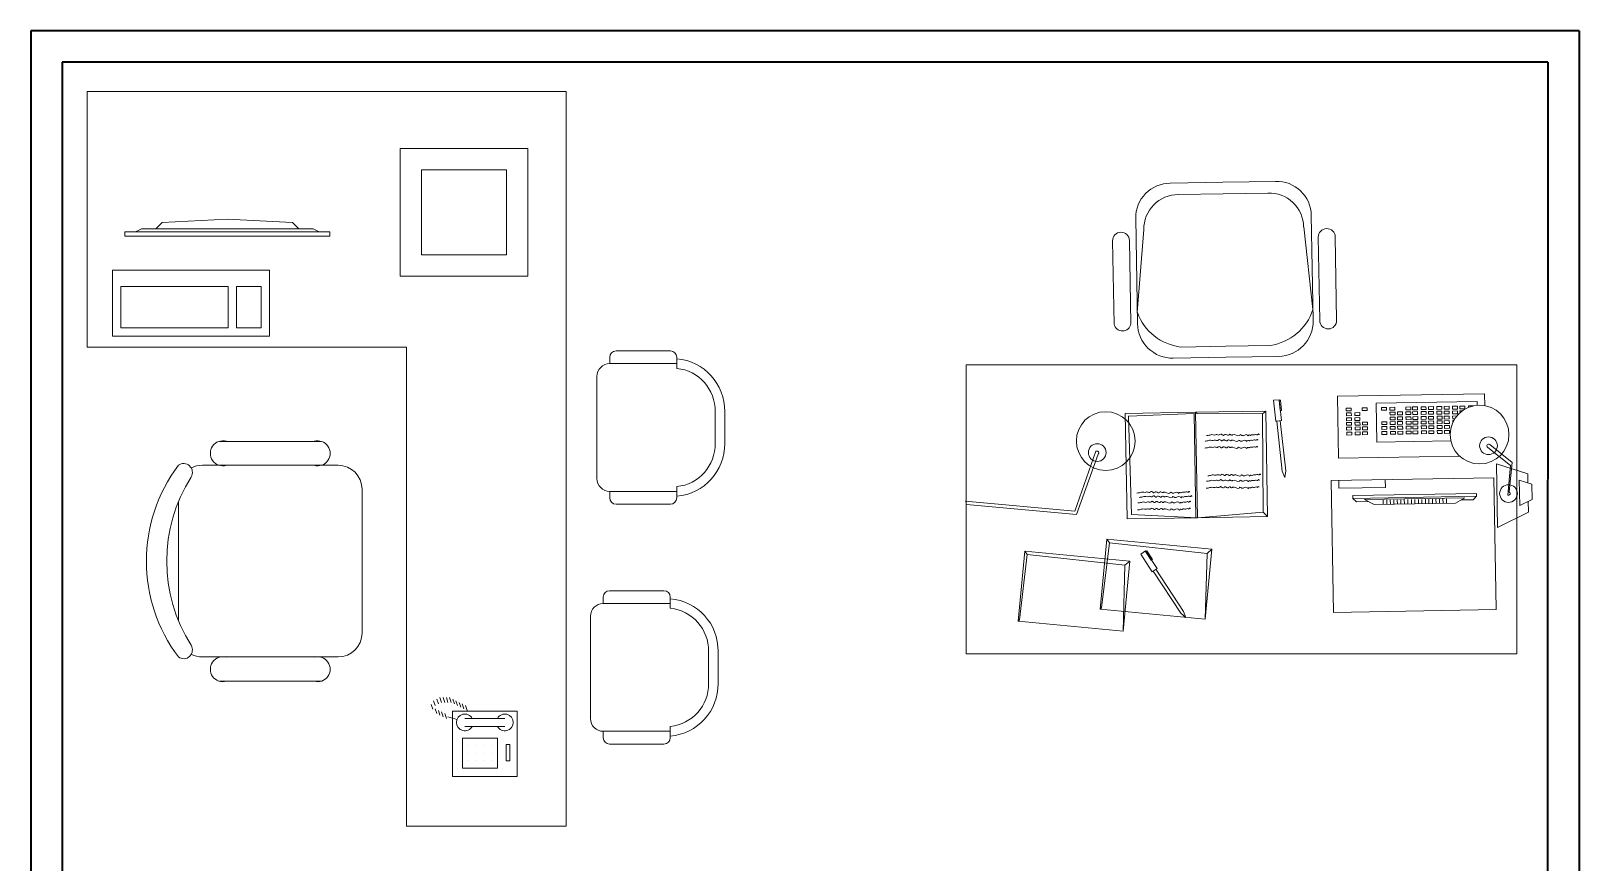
# Model space of a CAD drawing. Header units: millimetres. Extents: x 302.5 to 317.3, y 186.3 to 211.6.
# Drawn here: x 311.868 to 316.715, y 201.187 to 203.789 of the extents above; entities that cross this region are included whole.
import ezdxf

# ---------------------------------------------------------------- set-up
doc = ezdxf.new("R2010")
doc.units = ezdxf.units.MM
doc.layers.add('ARREDI attrezzature - furniture', color=175, linetype='Continuous', lineweight=9)
doc.layers.add('MURATURA sezioni - section wall', color=7, linetype='Continuous', lineweight=40)

msp = doc.modelspace()

# ---------------------------------------------------------------- linework, layer by layer
at = {"layer": 'ARREDI attrezzature - furniture'}
for p, q in [((312.0444, 203.5996), (313.5444, 203.5996)), ((312.0444, 202.7996), (312.0444, 203.5996)), ((313.5444, 203.5996), (313.5444, 201.2996)), ((313.024, 203.4212), (313.024, 203.0212)), ((313.424, 203.4212), (313.024, 203.4212)), ((313.424, 203.0212), (313.424, 203.4212)), ((313.0907, 203.3545), (313.0907, 203.0878)), ((313.3574, 203.3545), (313.0907, 203.3545)), ((313.3574, 203.0878), (313.3574, 203.3545)), ((315.4353, 203.3123), (315.6003, 203.3152)), ((315.7653, 203.318), (315.6003, 203.3152)), ((315.7412, 203.2817), (315.6009, 203.2793)), ((315.4606, 203.2768), (315.6009, 203.2793)), ((312.2596, 203.1696), (312.2789, 203.1896)), ((312.2789, 203.1896), (312.4831, 203.1998)), ((312.6872, 203.1896), (312.4831, 203.1998)), ((312.7066, 203.1696), (312.6872, 203.1896)), ((315.3329, 202.8727), (315.3272, 203.2026)), ((315.8828, 202.8822), (315.8771, 203.2121)), ((312.8037, 203.1605), (312.1625, 203.1605)), ((312.1625, 203.1605), (312.1625, 203.1471)), ((312.1625, 203.1471), (312.8037, 203.1471)), ((312.1953, 203.1605), (312.2145, 203.1696)), ((312.2145, 203.1696), (312.7517, 203.1696)), ((312.7709, 203.1605), (312.7517, 203.1696)), ((312.8037, 203.1471), (312.8037, 203.1605)), ((315.3323, 202.9072), (315.3525, 203.1672)), ((315.8822, 202.9168), (315.8531, 203.1758)), ((315.9034, 202.8824), (315.8989, 203.1433)), ((315.9564, 202.8834), (315.9519, 203.1442)), ((313.0907, 203.0878), (313.3574, 203.0878)), ((315.2593, 202.8713), (315.2548, 203.1321)), ((315.3123, 202.8722), (315.3078, 203.133)), ((312.6149, 203.0404), (312.1238, 203.0404)), ((312.1238, 203.0404), (312.1238, 202.8337)), ((312.6149, 202.8337), (312.6149, 203.0404)), ((313.024, 203.0212), (313.424, 203.0212)), ((312.4857, 202.9887), (312.1497, 202.9887)), ((312.1497, 202.9887), (312.1497, 202.8595)), ((312.4857, 202.8595), (312.4857, 202.9887)), ((312.5891, 202.9887), (312.5115, 202.9887)), ((312.5115, 202.9887), (312.5115, 202.8595)), ((312.5891, 202.8595), (312.5891, 202.9887)), ((312.1497, 202.8595), (312.4857, 202.8595)), ((312.5115, 202.8595), (312.5891, 202.8595)), ((313.0444, 202.7996), (312.0444, 202.7996)), ((312.1238, 202.8337), (312.6149, 202.8337)), ((313.0444, 201.2996), (313.0444, 202.7996)), ((315.6092, 202.802), (315.4689, 202.7996)), ((315.6092, 202.802), (315.7495, 202.8045)), ((313.6805, 202.7477), (313.6805, 202.7677)), ((313.8905, 202.7477), (313.6805, 202.7477)), ((313.7005, 202.7877), (313.8705, 202.7877)), ((313.8905, 202.7627), (313.8905, 202.7677)), ((313.8905, 202.7327), (313.8905, 202.7627)), ((315.6098, 202.7674), (315.4448, 202.7646)), ((315.6098, 202.7674), (315.7748, 202.7703)), ((313.6405, 202.7077), (313.6405, 202.3877)), ((314.7963, 202.7444), (316.5201, 202.7444)), ((314.7963, 201.8389), (314.7963, 202.7444)), ((316.5201, 202.7444), (316.5201, 201.8389)), ((316.4196, 202.6536), (315.9587, 202.6456)), ((316.4203, 202.6159), (316.4196, 202.6536)), ((315.7589, 202.6328), (315.7769, 202.6348)), ((315.766, 202.5675), (315.7589, 202.6328)), ((315.776, 202.6328), (315.7806, 202.6333)), ((315.776, 202.6328), (315.7794, 202.6009)), ((315.7769, 202.6348), (315.784, 202.5693)), ((315.7806, 202.6333), (315.7841, 202.6014)), ((315.9587, 202.6456), (315.9621, 202.4515)), ((315.9864, 202.6084), (316.0021, 202.6087)), ((315.9866, 202.5996), (315.9864, 202.6084)), ((316.0021, 202.6087), (316.0022, 202.5999)), ((316.0361, 202.6093), (316.0518, 202.6096)), ((316.0363, 202.6005), (316.0361, 202.6093)), ((316.0518, 202.6096), (316.0519, 202.6007)), ((316.3958, 202.6289), (316.0804, 202.6234)), ((316.0804, 202.6234), (316.0825, 202.5021)), ((316.0967, 202.6104), (316.1123, 202.6106)), ((316.0968, 202.6015), (316.0967, 202.6104)), ((316.1125, 202.6018), (316.0968, 202.6015)), ((316.1123, 202.6106), (316.1125, 202.6018)), ((316.1232, 202.6108), (316.1388, 202.6111)), ((316.1233, 202.602), (316.1232, 202.6108)), ((316.139, 202.6022), (316.1233, 202.602)), ((316.1388, 202.6111), (316.139, 202.6022)), ((316.1728, 202.6117), (316.1885, 202.6119)), ((316.173, 202.6028), (316.1728, 202.6117)), ((316.1887, 202.6031), (316.173, 202.6028)), ((316.1885, 202.6119), (316.1887, 202.6031)), ((316.1939, 202.612), (316.2096, 202.6123)), ((316.1941, 202.6032), (316.1939, 202.612)), ((316.2097, 202.6035), (316.1941, 202.6032)), ((316.2096, 202.6123), (316.2097, 202.6035)), ((316.2205, 202.6125), (316.2361, 202.6128)), ((316.2206, 202.6037), (316.2205, 202.6125)), ((316.2363, 202.6039), (316.2206, 202.6037)), ((316.2361, 202.6128), (316.2363, 202.6039)), ((316.2436, 202.6129), (316.2592, 202.6132)), ((316.2438, 202.6041), (316.2436, 202.6129)), ((316.2594, 202.6043), (316.2438, 202.6041)), ((316.2592, 202.6132), (316.2594, 202.6043)), ((316.2701, 202.6134), (316.2858, 202.6136)), ((316.2703, 202.6045), (316.2701, 202.6134)), ((316.2859, 202.6048), (316.2703, 202.6045)), ((316.2858, 202.6136), (316.2859, 202.6048)), ((316.2926, 202.6138), (316.3082, 202.614)), ((316.2927, 202.6049), (316.2926, 202.6138)), ((316.3084, 202.6052), (316.2927, 202.6049)), ((316.3082, 202.614), (316.3084, 202.6052)), ((316.3191, 202.6142), (316.3348, 202.6145)), ((316.3193, 202.6054), (316.3191, 202.6142)), ((316.3349, 202.6056), (316.3193, 202.6054)), ((316.3348, 202.6145), (316.3349, 202.6056)), ((316.3422, 202.6146), (316.3579, 202.6149)), ((316.3424, 202.6058), (316.3422, 202.6146)), ((316.358, 202.606), (316.3424, 202.6058)), ((316.3579, 202.6149), (316.358, 202.606)), ((316.3688, 202.6151), (316.3844, 202.6153)), ((316.3689, 202.6104), (316.3688, 202.6151)), ((316.3844, 202.6153), (316.3844, 202.6152)), ((316.396, 202.617), (316.3958, 202.6289)), ((314.0105, 202.4977), (314.0105, 202.5977)), ((314.0405, 202.5977), (314.0405, 202.4977)), ((315.5146, 202.5953), (315.2947, 202.5915)), ((315.2947, 202.5915), (315.3004, 202.2615)), ((315.305, 202.5827), (315.5102, 202.5911)), ((315.305, 202.5827), (315.3144, 202.2754)), ((315.5102, 202.5911), (315.5159, 202.2652)), ((315.5146, 202.5953), (315.7346, 202.5991)), ((315.5204, 202.2653), (315.5146, 202.5953)), ((315.5204, 202.2653), (315.5146, 202.5953)), ((315.5192, 202.5913), (315.5147, 202.5951)), ((315.7246, 202.59), (315.5192, 202.5913)), ((315.7346, 202.5991), (315.7246, 202.59)), ((315.7246, 202.59), (315.7259, 202.2825)), ((315.7346, 202.5991), (315.7403, 202.2691)), ((315.769, 202.5678), (315.766, 202.5675)), ((315.784, 202.5693), (315.769, 202.5677)), ((315.769, 202.5678), (315.7859, 202.4109)), ((315.7794, 202.6009), (315.7841, 202.6014)), ((315.7799, 202.569), (315.7969, 202.4121)), ((316.0022, 202.5999), (315.9866, 202.5996)), ((315.9867, 202.5935), (316.0023, 202.5938)), ((315.9869, 202.5846), (315.9867, 202.5935)), ((316.0025, 202.5849), (315.9869, 202.5846)), ((315.987, 202.5779), (316.0026, 202.5781)), ((315.9871, 202.569), (315.987, 202.5779)), ((316.0028, 202.5693), (315.9871, 202.569)), ((315.9872, 202.5636), (316.0029, 202.5638)), ((315.9874, 202.5547), (315.9872, 202.5636)), ((316.003, 202.555), (315.9874, 202.5547)), ((316.0023, 202.5938), (316.0025, 202.5849)), ((316.0026, 202.5781), (316.0028, 202.5693)), ((316.0029, 202.5638), (316.003, 202.555)), ((316.0132, 202.5939), (316.0289, 202.5942)), ((316.0134, 202.5851), (316.0132, 202.5939)), ((316.029, 202.5854), (316.0134, 202.5851)), ((316.0135, 202.5783), (316.0292, 202.5786)), ((316.0137, 202.5695), (316.0135, 202.5783)), ((316.0293, 202.5697), (316.0137, 202.5695)), ((316.0138, 202.564), (316.0294, 202.5643)), ((316.0139, 202.5552), (316.0138, 202.564)), ((316.0296, 202.5555), (316.0139, 202.5552)), ((316.0289, 202.5942), (316.029, 202.5854)), ((316.0292, 202.5786), (316.0293, 202.5697)), ((316.0294, 202.5643), (316.0296, 202.5555)), ((316.0519, 202.6007), (316.0363, 202.6005)), ((316.0369, 202.5644), (316.0525, 202.5647)), ((316.037, 202.5556), (316.0369, 202.5644)), ((316.0527, 202.5559), (316.037, 202.5556)), ((316.0525, 202.5647), (316.0527, 202.5559)), ((316.0974, 202.5655), (316.1131, 202.5658)), ((316.0976, 202.5566), (316.0974, 202.5655)), ((316.1132, 202.5569), (316.0976, 202.5566)), ((316.1131, 202.5658), (316.1132, 202.5569)), ((316.1234, 202.5959), (316.1391, 202.5961)), ((316.1236, 202.587), (316.1234, 202.5959)), ((316.1392, 202.5873), (316.1236, 202.587)), ((316.1237, 202.5802), (316.1394, 202.5805)), ((316.1239, 202.5714), (316.1237, 202.5802)), ((316.1395, 202.5717), (316.1239, 202.5714)), ((316.124, 202.5659), (316.1396, 202.5662)), ((316.1241, 202.5571), (316.124, 202.5659)), ((316.1398, 202.5574), (316.1241, 202.5571)), ((316.1391, 202.5961), (316.1392, 202.5873)), ((316.1394, 202.5805), (316.1395, 202.5717)), ((316.1396, 202.5662), (316.1398, 202.5574)), ((316.1466, 202.5963), (316.1622, 202.5965)), ((316.1467, 202.5874), (316.1466, 202.5963)), ((316.1624, 202.5877), (316.1467, 202.5874)), ((316.1468, 202.5806), (316.1625, 202.5809)), ((316.147, 202.5718), (316.1468, 202.5806)), ((316.1626, 202.5721), (316.147, 202.5718)), ((316.1471, 202.5663), (316.1627, 202.5666)), ((316.1472, 202.5575), (316.1471, 202.5663)), ((316.1629, 202.5578), (316.1472, 202.5575)), ((316.1622, 202.5965), (316.1624, 202.5877)), ((316.1625, 202.5809), (316.1626, 202.5721)), ((316.1627, 202.5666), (316.1629, 202.5578)), ((316.1731, 202.5967), (316.1888, 202.597)), ((316.1733, 202.5879), (316.1731, 202.5967)), ((316.1889, 202.5882), (316.1733, 202.5879)), ((316.1734, 202.5811), (316.189, 202.5814)), ((316.1735, 202.5722), (316.1734, 202.5811)), ((316.1892, 202.5725), (316.1735, 202.5722)), ((316.1736, 202.5668), (316.1893, 202.5671)), ((316.1738, 202.558), (316.1736, 202.5668)), ((316.1894, 202.5582), (316.1738, 202.558)), ((316.1888, 202.597), (316.1889, 202.5882)), ((316.189, 202.5814), (316.1892, 202.5725)), ((316.1893, 202.5671), (316.1894, 202.5582)), ((316.1942, 202.5971), (316.2098, 202.5974)), ((316.1944, 202.5882), (316.1942, 202.5971)), ((316.21, 202.5885), (316.1944, 202.5882)), ((316.1945, 202.5814), (316.2101, 202.5817)), ((316.1946, 202.5726), (316.1945, 202.5814)), ((316.2103, 202.5729), (316.1946, 202.5726)), ((316.1947, 202.5672), (316.2104, 202.5674)), ((316.1949, 202.5583), (316.1947, 202.5672)), ((316.2105, 202.5586), (316.1949, 202.5583)), ((316.2098, 202.5974), (316.21, 202.5885)), ((316.2101, 202.5817), (316.2103, 202.5729)), ((316.2104, 202.5674), (316.2105, 202.5586)), ((316.2207, 202.5975), (316.2364, 202.5978)), ((316.2209, 202.5887), (316.2207, 202.5975)), ((316.2365, 202.589), (316.2209, 202.5887)), ((316.221, 202.5819), (316.2366, 202.5822)), ((316.2212, 202.5731), (316.221, 202.5819)), ((316.2368, 202.5733), (316.2212, 202.5731)), ((316.2212, 202.5676), (316.2369, 202.5679)), ((316.2214, 202.5588), (316.2212, 202.5676)), ((316.237, 202.5591), (316.2214, 202.5588)), ((316.2364, 202.5978), (316.2365, 202.589)), ((316.2366, 202.5822), (316.2368, 202.5733)), ((316.2369, 202.5679), (316.237, 202.5591)), ((316.2439, 202.5979), (316.2595, 202.5982)), ((316.244, 202.5891), (316.2439, 202.5979)), ((316.2597, 202.5894), (316.244, 202.5891)), ((316.2441, 202.5823), (316.2598, 202.5826)), ((316.2443, 202.5735), (316.2441, 202.5823)), ((316.2599, 202.5737), (316.2443, 202.5735)), ((316.2444, 202.568), (316.26, 202.5683)), ((316.2445, 202.5592), (316.2444, 202.568)), ((316.2602, 202.5595), (316.2445, 202.5592)), ((316.2446, 202.5531), (316.2603, 202.5533)), ((316.2595, 202.5982), (316.2597, 202.5894)), ((316.2598, 202.5826), (316.2599, 202.5737)), ((316.26, 202.5683), (316.2602, 202.5595)), ((316.2603, 202.5533), (316.2604, 202.5445)), ((316.2704, 202.5984), (316.286, 202.5987)), ((316.2705, 202.5896), (316.2704, 202.5984)), ((316.2862, 202.5898), (316.2705, 202.5896)), ((316.2707, 202.5828), (316.2863, 202.583)), ((316.2708, 202.5739), (316.2707, 202.5828)), ((316.2865, 202.5742), (316.2708, 202.5739)), ((316.2709, 202.5685), (316.2866, 202.5688)), ((316.2711, 202.5597), (316.2709, 202.5685)), ((316.2867, 202.5599), (316.2711, 202.5597)), ((316.2712, 202.5535), (316.2868, 202.5538)), ((316.2713, 202.5447), (316.2712, 202.5535)), ((316.286, 202.5987), (316.2862, 202.5898)), ((316.2863, 202.583), (316.2865, 202.5742)), ((316.2866, 202.5688), (316.2867, 202.5599)), ((316.2868, 202.5538), (316.287, 202.545)), ((316.2928, 202.5988), (316.3085, 202.5991)), ((316.293, 202.59), (316.2928, 202.5988)), ((316.3086, 202.5902), (316.293, 202.59)), ((316.2931, 202.5832), (316.3088, 202.5834)), ((316.2933, 202.5743), (316.2931, 202.5832)), ((316.3089, 202.5746), (316.2933, 202.5743)), ((316.2934, 202.5689), (316.309, 202.5692)), ((316.2935, 202.56), (316.2934, 202.5689)), ((316.3092, 202.5603), (316.2935, 202.56)), ((316.2936, 202.5539), (316.3093, 202.5542)), ((316.2938, 202.5451), (316.2936, 202.5539)), ((316.3085, 202.5991), (316.3086, 202.5902)), ((316.3088, 202.5834), (316.3089, 202.5746)), ((316.309, 202.5692), (316.3092, 202.5603)), ((316.3093, 202.5542), (316.3094, 202.5454)), ((316.3194, 202.5993), (316.335, 202.5995)), ((316.3195, 202.5904), (316.3194, 202.5993)), ((316.3352, 202.5907), (316.3195, 202.5904)), ((316.3196, 202.5836), (316.333, 202.5838)), ((316.3198, 202.5748), (316.3196, 202.5836)), ((316.3265, 202.5749), (316.3198, 202.5748)), ((316.3199, 202.5693), (316.3233, 202.5694)), ((316.32, 202.5628), (316.3199, 202.5693)), ((316.335, 202.5995), (316.3352, 202.5907)), ((316.3425, 202.5997), (316.3499, 202.5998)), ((316.3426, 202.5939), (316.3425, 202.5997)), ((315.9875, 202.5486), (316.0031, 202.5489)), ((315.9876, 202.5398), (315.9875, 202.5486)), ((316.0033, 202.54), (315.9876, 202.5398)), ((315.9878, 202.533), (316.0034, 202.5332)), ((315.9879, 202.5241), (315.9878, 202.533)), ((316.0036, 202.5244), (315.9879, 202.5241)), ((316.0031, 202.5489), (316.0033, 202.54)), ((316.0034, 202.5332), (316.0036, 202.5244)), ((316.014, 202.5491), (316.0297, 202.5493)), ((316.0142, 202.5402), (316.014, 202.5491)), ((316.0298, 202.5405), (316.0142, 202.5402)), ((316.0143, 202.5334), (316.0299, 202.5337)), ((316.0144, 202.5246), (316.0143, 202.5334)), ((316.0301, 202.5249), (316.0144, 202.5246)), ((316.0297, 202.5493), (316.0298, 202.5405)), ((316.0299, 202.5337), (316.0301, 202.5249)), ((316.0371, 202.5495), (316.0528, 202.5497)), ((316.0373, 202.5406), (316.0371, 202.5495)), ((316.0529, 202.5409), (316.0373, 202.5406)), ((316.0374, 202.5338), (316.0531, 202.5341)), ((316.0376, 202.525), (316.0374, 202.5338)), ((316.0532, 202.5253), (316.0376, 202.525)), ((316.0528, 202.5497), (316.0529, 202.5409)), ((316.0531, 202.5341), (316.0532, 202.5253)), ((316.0825, 202.5021), (316.3141, 202.5062)), ((316.0977, 202.5505), (316.1133, 202.5508)), ((316.0978, 202.5417), (316.0977, 202.5505)), ((316.1135, 202.542), (316.0978, 202.5417)), ((316.098, 202.5349), (316.1136, 202.5352)), ((316.0981, 202.526), (316.098, 202.5349)), ((316.1138, 202.5263), (316.0981, 202.526)), ((316.1133, 202.5508), (316.1135, 202.542)), ((316.1136, 202.5352), (316.1138, 202.5263)), ((316.1242, 202.551), (316.1399, 202.5513)), ((316.1244, 202.5421), (316.1242, 202.551)), ((316.14, 202.5424), (316.1244, 202.5421)), ((316.1245, 202.5353), (316.1401, 202.5356)), ((316.1246, 202.5265), (316.1245, 202.5353)), ((316.1403, 202.5268), (316.1246, 202.5265)), ((316.1399, 202.5513), (316.14, 202.5424)), ((316.1401, 202.5356), (316.1403, 202.5268)), ((316.1474, 202.5514), (316.163, 202.5517)), ((316.1475, 202.5425), (316.1474, 202.5514)), ((316.1632, 202.5428), (316.1475, 202.5425)), ((316.1476, 202.5357), (316.1633, 202.536)), ((316.1478, 202.5269), (316.1476, 202.5357)), ((316.1634, 202.5272), (316.1478, 202.5269)), ((316.163, 202.5517), (316.1632, 202.5428)), ((316.1633, 202.536), (316.1634, 202.5272)), ((316.1739, 202.5518), (316.1895, 202.5521)), ((316.174, 202.543), (316.1739, 202.5518)), ((316.1897, 202.5433), (316.174, 202.543)), ((316.1742, 202.5362), (316.1898, 202.5365)), ((316.1743, 202.5274), (316.1742, 202.5362)), ((316.19, 202.5276), (316.1743, 202.5274)), ((316.1895, 202.5521), (316.1897, 202.5433)), ((316.1898, 202.5365), (316.19, 202.5276)), ((316.195, 202.5522), (316.2106, 202.5525)), ((316.1951, 202.5434), (316.195, 202.5522)), ((316.2108, 202.5436), (316.1951, 202.5434)), ((316.1952, 202.5366), (316.2109, 202.5368)), ((316.1954, 202.5277), (316.1952, 202.5366)), ((316.211, 202.528), (316.1954, 202.5277)), ((316.2106, 202.5525), (316.2108, 202.5436)), ((316.2109, 202.5368), (316.211, 202.528)), ((316.2215, 202.5527), (316.2372, 202.5529)), ((316.2217, 202.5438), (316.2215, 202.5527)), ((316.2373, 202.5441), (316.2217, 202.5438)), ((316.2218, 202.537), (316.2374, 202.5373)), ((316.2219, 202.5282), (316.2218, 202.537)), ((316.2376, 202.5285), (316.2219, 202.5282)), ((316.2372, 202.5529), (316.2373, 202.5441)), ((316.2374, 202.5373), (316.2376, 202.5285)), ((316.2448, 202.5442), (316.2446, 202.5531)), ((316.2604, 202.5445), (316.2448, 202.5442)), ((316.2449, 202.5374), (316.2606, 202.5377)), ((316.2451, 202.5286), (316.2449, 202.5374)), ((316.2607, 202.5289), (316.2451, 202.5286)), ((316.2606, 202.5377), (316.2607, 202.5289)), ((316.287, 202.545), (316.2713, 202.5447)), ((316.2714, 202.5379), (316.2871, 202.5382)), ((316.2716, 202.5291), (316.2714, 202.5379)), ((316.2872, 202.5293), (316.2716, 202.5291)), ((316.2871, 202.5382), (316.2872, 202.5293)), ((316.3094, 202.5454), (316.2938, 202.5451)), ((316.2939, 202.5383), (316.3095, 202.5386)), ((316.294, 202.5294), (316.2939, 202.5383)), ((316.3097, 202.5297), (316.294, 202.5294)), ((316.3095, 202.5386), (316.3097, 202.5297)), ((312.7769, 202.5044), (312.4582, 202.5044)), ((315.1367, 202.2855), (315.2029, 202.4732)), ((315.142, 202.2757), (315.2093, 202.4642)), ((315.9621, 202.4515), (316.3415, 202.4581)), ((316.501, 202.4283), (316.4294, 202.4854)), ((316.5059, 202.4382), (316.4355, 202.4945)), ((312.83, 202.4294), (312.405, 202.4294)), ((315.7859, 202.4109), (315.7942, 202.3916)), ((315.7942, 202.3916), (315.7969, 202.4121)), ((316.5549, 202.403), (316.4569, 202.4335)), ((316.4569, 202.4335), (316.4604, 202.2342)), ((316.4925, 202.3358), (316.501, 202.4283)), ((316.4962, 202.3462), (316.5059, 202.4382)), ((313.8905, 202.3327), (313.8905, 202.3627)), ((316.4483, 202.3903), (315.9389, 202.3815)), ((315.9389, 202.3815), (315.9461, 201.9691)), ((315.9632, 202.3819), (315.9636, 202.3577)), ((315.9636, 202.3577), (316.1091, 202.3602)), ((316.1091, 202.3602), (316.1087, 202.3844)), ((316.4555, 201.978), (316.4483, 202.3903)), ((316.5281, 202.3828), (316.5295, 202.3031)), ((316.5673, 202.3706), (316.5281, 202.3828)), ((316.5549, 202.403), (316.5554, 202.3743)), ((316.5673, 202.3706), (316.5681, 202.3226)), ((312.33, 202.3154), (312.33, 201.9434)), ((312.905, 201.9044), (312.905, 202.3544)), ((313.6805, 202.3477), (313.8905, 202.3477)), ((313.6805, 202.3477), (313.6805, 202.3277)), ((313.8905, 202.3327), (313.8905, 202.3277)), ((314.7936, 202.3167), (315.1367, 202.2855)), ((316.3939, 202.3416), (316.0067, 202.3348)), ((316.0067, 202.3348), (316.0069, 202.3258)), ((316.0069, 202.3258), (316.394, 202.3325)), ((316.0069, 202.3258), (316.0183, 202.3153)), ((316.0559, 202.316), (316.0183, 202.3153)), ((316.0433, 202.3225), (316.3581, 202.3279)), ((316.0736, 202.3069), (316.0433, 202.3225)), ((316.0736, 202.3069), (316.3284, 202.3113)), ((316.1025, 202.3074), (316.1022, 202.3207)), ((316.1135, 202.3076), (316.1132, 202.3209)), ((316.1245, 202.3077), (316.1242, 202.3211)), ((316.1355, 202.3079), (316.1352, 202.3213)), ((316.1465, 202.3081), (316.1462, 202.3215)), ((316.1575, 202.3083), (316.1572, 202.3217)), ((316.1685, 202.3085), (316.1682, 202.3219)), ((316.1795, 202.3087), (316.1792, 202.322)), ((316.1795, 202.3087), (316.1792, 202.322)), ((316.1905, 202.3089), (316.1902, 202.3222)), ((316.2015, 202.3091), (316.2012, 202.3224)), ((316.2125, 202.3093), (316.2122, 202.3226)), ((316.2235, 202.3095), (316.2232, 202.3228)), ((316.2345, 202.3097), (316.2342, 202.323)), ((316.2455, 202.3098), (316.2452, 202.3232)), ((316.2565, 202.31), (316.2562, 202.3234)), ((316.2675, 202.3102), (316.2672, 202.3236)), ((316.2785, 202.3104), (316.2782, 202.3238)), ((316.2895, 202.3106), (316.2892, 202.324)), ((316.3004, 202.3108), (316.3002, 202.3241)), ((316.3284, 202.3113), (316.3581, 202.3279)), ((316.3834, 202.3216), (316.3457, 202.321)), ((316.3834, 202.3216), (316.394, 202.3325)), ((316.394, 202.3325), (316.3939, 202.3416)), ((316.5295, 202.3031), (316.5681, 202.3226)), ((316.5564, 202.3167), (316.5569, 202.2831)), ((313.7005, 202.3077), (313.8705, 202.3077)), ((314.7976, 202.3064), (315.142, 202.2757)), ((315.3004, 202.2615), (315.5204, 202.2653)), ((315.3144, 202.2754), (315.5204, 202.2653)), ((315.7259, 202.2825), (315.5204, 202.2653)), ((315.7403, 202.2691), (315.5204, 202.2653)), ((315.7403, 202.2691), (315.7259, 202.2825)), ((316.4604, 202.2342), (316.5569, 202.2831)), ((315.2161, 201.9789), (315.237, 202.1979)), ((315.2449, 202.187), (315.2206, 201.983)), ((315.2449, 202.187), (315.237, 202.1979)), ((315.237, 202.1979), (315.5655, 202.1666)), ((315.2449, 202.187), (315.5506, 202.1537)), ((315.5655, 202.1666), (315.5446, 201.9476)), ((315.5655, 202.1666), (315.5506, 202.1537)), ((314.9591, 201.9418), (314.98, 202.1608)), ((314.9879, 202.1498), (314.9636, 201.9458)), ((314.98, 202.1608), (314.9879, 202.1498)), ((314.98, 202.1608), (315.3085, 202.1294)), ((314.9879, 202.1498), (315.2936, 202.1166)), ((315.3085, 202.1294), (315.2876, 201.9104)), ((315.3085, 202.1294), (315.2936, 202.1166)), ((315.343, 202.1514), (315.3581, 202.1613)), ((315.379, 202.0964), (315.343, 202.1514)), ((315.3581, 202.1591), (315.3621, 202.1617)), ((315.3581, 202.1613), (315.3942, 202.1062)), ((315.3581, 202.1591), (315.3757, 202.1323)), ((315.3621, 202.1617), (315.3797, 202.1349)), ((315.3757, 202.1323), (315.3797, 202.1349)), ((315.5506, 202.1537), (315.5446, 201.9476)), ((315.2936, 202.1166), (315.2876, 201.9104)), ((315.3815, 202.098), (315.379, 202.0964)), ((315.3815, 202.098), (315.468, 201.9661)), ((315.3942, 202.1062), (315.3816, 202.0979)), ((315.3907, 202.104), (315.4772, 201.9721)), ((313.68, 202.0367), (313.85, 202.0367)), ((313.66, 201.9967), (313.66, 202.0167)), ((313.87, 201.9967), (313.66, 201.9967)), ((313.87, 202.0117), (313.87, 202.0167)), ((313.87, 201.9817), (313.87, 202.0117)), ((315.5446, 201.9476), (315.2161, 201.9789)), ((315.2206, 201.983), (315.2163, 201.9789)), ((315.4841, 201.9527), (315.4772, 201.9721)), ((315.9461, 201.9691), (316.4555, 201.978)), ((313.62, 201.9567), (313.62, 201.6367)), ((315.2876, 201.9104), (314.9591, 201.9418)), ((314.9636, 201.9458), (314.9593, 201.9418)), ((315.468, 201.9661), (315.4841, 201.9527)), ((312.405, 201.8294), (312.83, 201.8294)), ((313.99, 201.7467), (313.99, 201.8467)), ((314.02, 201.8467), (314.02, 201.7467)), ((316.5201, 201.8389), (314.7963, 201.8389)), ((312.7769, 201.7534), (312.4582, 201.7534)), ((313.1339, 201.6773), (313.1289, 201.6923)), ((313.1439, 201.6823), (313.1389, 201.6973)), ((313.1539, 201.6873), (313.1489, 201.7023)), ((313.1639, 201.6873), (313.1589, 201.7023)), ((313.1739, 201.6873), (313.1689, 201.7023)), ((313.1839, 201.6873), (313.1789, 201.7023)), ((313.1939, 201.6823), (313.1889, 201.6973)), ((313.2039, 201.6773), (313.1989, 201.6923)), ((313.2139, 201.6723), (313.2089, 201.6873)), ((313.2239, 201.6673), (313.2189, 201.6823)), ((313.1268, 201.6656), (313.1218, 201.6806)), ((313.1389, 201.6523), (313.1339, 201.6673)), ((313.1489, 201.6473), (313.1439, 201.6623)), ((313.1589, 201.6423), (313.1539, 201.6573)), ((313.1689, 201.6373), (313.1639, 201.6523)), ((313.2024, 201.6333), (313.1739, 201.6423)), ((313.1883, 201.6599), (313.1883, 201.4548)), ((313.3909, 201.6599), (313.1883, 201.6599)), ((313.3518, 201.637), (313.2268, 201.637)), ((313.2339, 201.6623), (313.2289, 201.6773)), ((313.3909, 201.4548), (313.3909, 201.6599)), ((313.3518, 201.612), (313.2268, 201.612)), ((313.66, 201.5967), (313.87, 201.5967)), ((313.66, 201.5967), (313.66, 201.5767)), ((313.87, 201.5817), (313.87, 201.6117)), ((313.2197, 201.575), (313.2197, 201.4813)), ((313.3291, 201.575), (313.2197, 201.575)), ((313.2392, 201.5516), (313.2392, 201.5516)), ((313.2627, 201.5516), (313.2627, 201.5516)), ((313.2861, 201.5516), (313.2861, 201.5516)), ((313.3095, 201.5516), (313.3095, 201.5516)), ((313.3291, 201.4813), (313.3291, 201.575)), ((313.3564, 201.5555), (313.3564, 201.5047)), ((313.3681, 201.5555), (313.3564, 201.5555)), ((313.3681, 201.5047), (313.3681, 201.5555)), ((313.68, 201.5567), (313.85, 201.5567)), ((313.87, 201.5817), (313.87, 201.5767)), ((313.2392, 201.5282), (313.2392, 201.5282)), ((313.2392, 201.5047), (313.2392, 201.5047)), ((313.2627, 201.5282), (313.2627, 201.5282)), ((313.2627, 201.5047), (313.2627, 201.5047)), ((313.2861, 201.5282), (313.2861, 201.5282)), ((313.2861, 201.5047), (313.2861, 201.5047)), ((313.3095, 201.5282), (313.3095, 201.5282)), ((313.3095, 201.5047), (313.3095, 201.5047)), ((313.3564, 201.5047), (313.3681, 201.5047)), ((313.1883, 201.4548), (313.3909, 201.4548)), ((313.2197, 201.4813), (313.3291, 201.4813)), ((313.5444, 201.2996), (313.0444, 201.2996))]:
    msp.add_line(p, q, dxfattribs=at)
for centre, radius in [((316.4039, 202.5255), 0.0919), ((315.2334, 202.5052), 0.0919), ((316.4318, 202.4906), 0.0277), ((315.2068, 202.4693), 0.0277), ((316.4944, 202.341), 0.0277)]:
    msp.add_circle(centre, radius, dxfattribs=at)
for centre, radius, start, end in [((315.4353, 203.2042), 0.1081, 90.0078, 180.8209), ((315.7449, 203.1736), 0.1081, 1.1653, 91.9784), ((315.769, 203.2099), 0.1081, 1.1653, 91.9784), ((315.4606, 203.1687), 0.1081, 90.0078, 180.8209), ((315.2813, 203.1326), 0.0265, 0.9931, 180.9931), ((315.9254, 203.1438), 0.0265, 0.9931, 180.9931), ((315.4891, 202.9657), 0.1673, 200.4386, 263.067), ((315.7235, 202.9697), 0.1673, 278.9192, 341.5476), ((315.2857, 202.8767), 0.0269, 191.5712, 350.6351), ((315.4429, 202.8746), 0.11, 180.9931, 270.9931), ((315.7728, 202.8803), 0.11, 270.9931, 0.9931), ((315.9299, 202.8829), 0.0265, 180.9931, 0.9931), ((313.6805, 202.7077), 0.04, 90, 180), ((313.7005, 202.7677), 0.02, 90, 180), ((313.8705, 202.7677), 0.02, 0, 90), ((313.8771, 202.5998), 0.1634, 359.2606, 85.2868), ((313.8769, 202.5998), 0.1336, 359.104, 84.1631), ((312.4691, 202.4669), 0.0391, 73.7398, 286.2602), ((312.766, 202.4669), 0.0391, 253.7398, 106.2602), ((313.8769, 202.4956), 0.1336, 275.8369, 0.896), ((313.8771, 202.4956), 0.1634, 274.7132, 0.7394), ((315.2061, 202.4687), 0.0055, 305.9682, 125.9682), ((316.4325, 202.49), 0.0055, 56.018, 236.018), ((312.73, 202.1294), 0.5, 143.1301, 216.8699), ((312.3464, 202.4074), 0.0274, 327.9726, 126.6901), ((312.405, 202.3544), 0.075, 90, 117.5844), ((312.83, 202.3544), 0.075, 0, 90), ((312.7844, 202.1294), 0.491, 147.5758, 212.4242), ((313.6805, 202.3877), 0.04, 180, 270), ((313.7005, 202.3277), 0.02, 180, 270), ((313.8705, 202.3277), 0.02, 270, 0), ((316.4944, 202.341), 0.0055, 250.7569, 70.7569), ((313.68, 202.0167), 0.02, 90, 180), ((313.85, 202.0167), 0.02, 0, 90), ((313.66, 201.9567), 0.04, 90, 180), ((313.8565, 201.8488), 0.1634, 359.2606, 85.2868), ((313.8564, 201.8488), 0.1336, 359.104, 84.1631), ((312.83, 201.9044), 0.075, 270, 0), ((312.3464, 201.8514), 0.0274, 233.3099, 32.0274), ((312.405, 201.9044), 0.075, 242.4156, 270), ((312.4691, 201.7909), 0.0391, 73.7398, 286.2602), ((312.766, 201.7909), 0.0391, 253.7398, 106.2602), ((313.8564, 201.7446), 0.1336, 275.8369, 0.896), ((313.8565, 201.7446), 0.1634, 274.7132, 0.7394), ((313.2268, 201.6245), 0.0262, 28.4915, 331.5085), ((313.3518, 201.6245), 0.0262, 208.4915, 151.5085), ((313.66, 201.6367), 0.04, 180, 270), ((313.68, 201.5767), 0.02, 180, 270), ((313.85, 201.5767), 0.02, 270, 0)]:
    msp.add_arc(centre, radius, start, end, dxfattribs=at)
for points in [[(315.5443, 202.5051), (315.5481, 202.5053), (315.5539, 202.5056), (315.5621, 202.5095), (315.569, 202.5051), (315.5761, 202.5103), (315.5835, 202.5044), (315.5901, 202.5137), (315.5971, 202.5024), (315.6034, 202.513), (315.6122, 202.502), (315.6179, 202.5122), (315.6236, 202.5043), (315.6318, 202.5133), (315.6445, 202.4978), (315.65, 202.5103), (315.6589, 202.4993), (315.6695, 202.5138), (315.6755, 202.502), (315.6776, 202.5093), (315.6819, 202.5045), (315.6868, 202.5097), (315.6937, 202.5057), (315.6999, 202.5106), (315.7048, 202.5054), (315.707, 202.5121), (315.7085, 202.5087), (315.7097, 202.509), (315.7102, 202.5091)], [(315.5486, 202.5223), (315.5524, 202.5226), (315.5581, 202.5229), (315.5664, 202.5268), (315.5733, 202.5224), (315.5804, 202.5275), (315.5878, 202.5216), (315.5944, 202.5309), (315.6014, 202.5196), (315.6076, 202.5303), (315.6165, 202.5192), (315.6222, 202.5294), (315.6279, 202.5215), (315.636, 202.5305), (315.6488, 202.515), (315.6543, 202.5276), (315.6632, 202.5165), (315.6737, 202.531), (315.6798, 202.5192), (315.6819, 202.5265), (315.6862, 202.5217), (315.691, 202.5269), (315.698, 202.5229), (315.7042, 202.5278), (315.7091, 202.5226), (315.7113, 202.5293), (315.7128, 202.5259), (315.714, 202.5262), (315.7145, 202.5263)], [(315.5436, 202.4834), (315.5474, 202.4836), (315.5531, 202.4839), (315.5613, 202.4878), (315.5682, 202.4834), (315.5754, 202.4886), (315.5827, 202.4826), (315.5893, 202.4919), (315.5964, 202.4807), (315.6026, 202.4913), (315.6115, 202.4802), (315.6171, 202.4904), (315.6229, 202.4826), (315.631, 202.4915), (315.6437, 202.476), (315.6492, 202.4886), (315.6581, 202.4776), (315.6687, 202.492), (315.6748, 202.4803), (315.6768, 202.4876), (315.6811, 202.4828), (315.686, 202.4879), (315.6929, 202.4839), (315.6992, 202.4888), (315.704, 202.4837), (315.7062, 202.4904), (315.7078, 202.487), (315.709, 202.4873), (315.7095, 202.4874)], [(315.548, 202.3578), (315.5518, 202.358), (315.5576, 202.3583), (315.5658, 202.3622), (315.5727, 202.3578), (315.5798, 202.3629), (315.5872, 202.357), (315.5938, 202.3663), (315.6008, 202.355), (315.6071, 202.3657), (315.6159, 202.3546), (315.6216, 202.3648), (315.6273, 202.3569), (315.6355, 202.3659), (315.6482, 202.3504), (315.6537, 202.363), (315.6626, 202.3519), (315.6732, 202.3664), (315.6792, 202.3546), (315.6813, 202.3619), (315.6856, 202.3571), (315.6905, 202.3623), (315.6974, 202.3583), (315.7036, 202.3632), (315.7085, 202.358), (315.7107, 202.3647), (315.7122, 202.3613), (315.7134, 202.3616), (315.7139, 202.3617)], [(315.5488, 202.3795), (315.5526, 202.3797), (315.5583, 202.38), (315.5666, 202.3839), (315.5734, 202.3795), (315.5806, 202.3847), (315.5879, 202.3787), (315.5946, 202.388), (315.6016, 202.3768), (315.6078, 202.3874), (315.6167, 202.3763), (315.6223, 202.3865), (315.6281, 202.3786), (315.6362, 202.3876), (315.649, 202.3721), (315.6545, 202.3847), (315.6634, 202.3737), (315.6739, 202.3881), (315.68, 202.3764), (315.6821, 202.3837), (315.6864, 202.3789), (315.6912, 202.384), (315.6982, 202.38), (315.7044, 202.3849), (315.7093, 202.3797), (315.7114, 202.3865), (315.713, 202.3831), (315.7142, 202.3833), (315.7147, 202.3835)], [(315.5531, 202.3967), (315.5569, 202.3969), (315.5626, 202.3972), (315.5708, 202.4011), (315.5777, 202.3967), (315.5849, 202.4019), (315.5922, 202.3959), (315.5988, 202.4052), (315.6059, 202.394), (315.6121, 202.4046), (315.621, 202.3935), (315.6266, 202.4037), (315.6324, 202.3959), (315.6405, 202.4048), (315.6533, 202.3893), (315.6587, 202.4019), (315.6677, 202.3909), (315.6782, 202.4053), (315.6843, 202.3936), (315.6863, 202.4009), (315.6907, 202.3961), (315.6955, 202.4012), (315.7024, 202.3972), (315.7087, 202.4021), (315.7135, 202.397), (315.7157, 202.4037), (315.7173, 202.4003), (315.7185, 202.4006), (315.719, 202.4007)], [(315.331, 202.3426), (315.3348, 202.3428), (315.3405, 202.3431), (315.3488, 202.347), (315.3557, 202.3426), (315.3628, 202.3477), (315.3702, 202.3418), (315.3768, 202.3511), (315.3838, 202.3398), (315.39, 202.3505), (315.3989, 202.3394), (315.4046, 202.3496), (315.4103, 202.3417), (315.4184, 202.3507), (315.4312, 202.3352), (315.4367, 202.3478), (315.4456, 202.3367), (315.4561, 202.3512), (315.4622, 202.3394), (315.4643, 202.3467), (315.4686, 202.3419), (315.4734, 202.3471), (315.4804, 202.3431), (315.4866, 202.348), (315.4915, 202.3428), (315.4936, 202.3495), (315.4952, 202.3462), (315.4964, 202.3464), (315.4969, 202.3465)], [(315.3338, 202.3118), (315.3376, 202.312), (315.3433, 202.3123), (315.3516, 202.3162), (315.3585, 202.3118), (315.3656, 202.3169), (315.373, 202.311), (315.3796, 202.3203), (315.3866, 202.309), (315.3929, 202.3197), (315.4017, 202.3086), (315.4074, 202.3188), (315.4131, 202.3109), (315.4212, 202.3199), (315.434, 202.3044), (315.4395, 202.317), (315.4484, 202.3059), (315.459, 202.3204), (315.465, 202.3086), (315.4671, 202.3159), (315.4714, 202.3111), (315.4762, 202.3163), (315.4832, 202.3123), (315.4894, 202.3172), (315.4943, 202.312), (315.4965, 202.3187), (315.498, 202.3153), (315.4992, 202.3156), (315.4997, 202.3157)], [(315.3381, 202.329), (315.3419, 202.3292), (315.3476, 202.3295), (315.3559, 202.3334), (315.3627, 202.329), (315.3699, 202.3342), (315.3772, 202.3282), (315.3839, 202.3375), (315.3909, 202.3263), (315.3971, 202.3369), (315.406, 202.3258), (315.4116, 202.336), (315.4174, 202.3281), (315.4255, 202.3371), (315.4383, 202.3216), (315.4438, 202.3342), (315.4527, 202.3231), (315.4632, 202.3376), (315.4693, 202.3258), (315.4714, 202.3331), (315.4757, 202.3283), (315.4805, 202.3335), (315.4875, 202.3295), (315.4937, 202.3344), (315.4986, 202.3292), (315.5007, 202.336), (315.5023, 202.3326), (315.5035, 202.3328), (315.504, 202.3329)], [(315.3331, 202.29), (315.3369, 202.2902), (315.3426, 202.2905), (315.3508, 202.2944), (315.3577, 202.29), (315.3649, 202.2952), (315.3722, 202.2893), (315.3788, 202.2986), (315.3858, 202.2873), (315.3921, 202.2979), (315.401, 202.2869), (315.4066, 202.297), (315.4123, 202.2892), (315.4205, 202.2981), (315.4332, 202.2826), (315.4387, 202.2952), (315.4476, 202.2842), (315.4582, 202.2987), (315.4642, 202.2869), (315.4663, 202.2942), (315.4706, 202.2894), (315.4755, 202.2945), (315.4824, 202.2906), (315.4886, 202.2955), (315.4935, 202.2903), (315.4957, 202.297), (315.4973, 202.2936), (315.4985, 202.2939), (315.499, 202.294)]]:
    msp.add_open_spline(points, degree=3, knots=[0, 0, 0, 0, 0.0113474, 0.0171504, 0.0259843, 0.0315932, 0.0404271, 0.0465814, 0.0563193, 0.0612894, 0.0731771, 0.0781475, 0.0860196, 0.0890327, 0.1091109, 0.1130472, 0.1196384, 0.1365864, 0.1405661, 0.1445022, 0.1489529, 0.1520995, 0.1621419, 0.1677098, 0.1721605, 0.1761401, 0.17813, 0.1795377, 0.1795377, 0.1795377, 0.1795377], dxfattribs=at)
at = {"layer": 'MURATURA sezioni - section wall'}
for p, q in [((311.8683, 203.789), (311.8683, 198.5859)), ((316.7153, 203.789), (311.8683, 203.789)), ((316.7153, 203.789), (316.7153, 199.6859)), ((311.9663, 203.691), (311.9663, 198.6859)), ((316.6175, 203.691), (311.9663, 203.691)), ((316.6175, 203.691), (316.6153, 199.6859))]:
    msp.add_line(p, q, dxfattribs=at)

doc.saveas('drawing.dxf')
